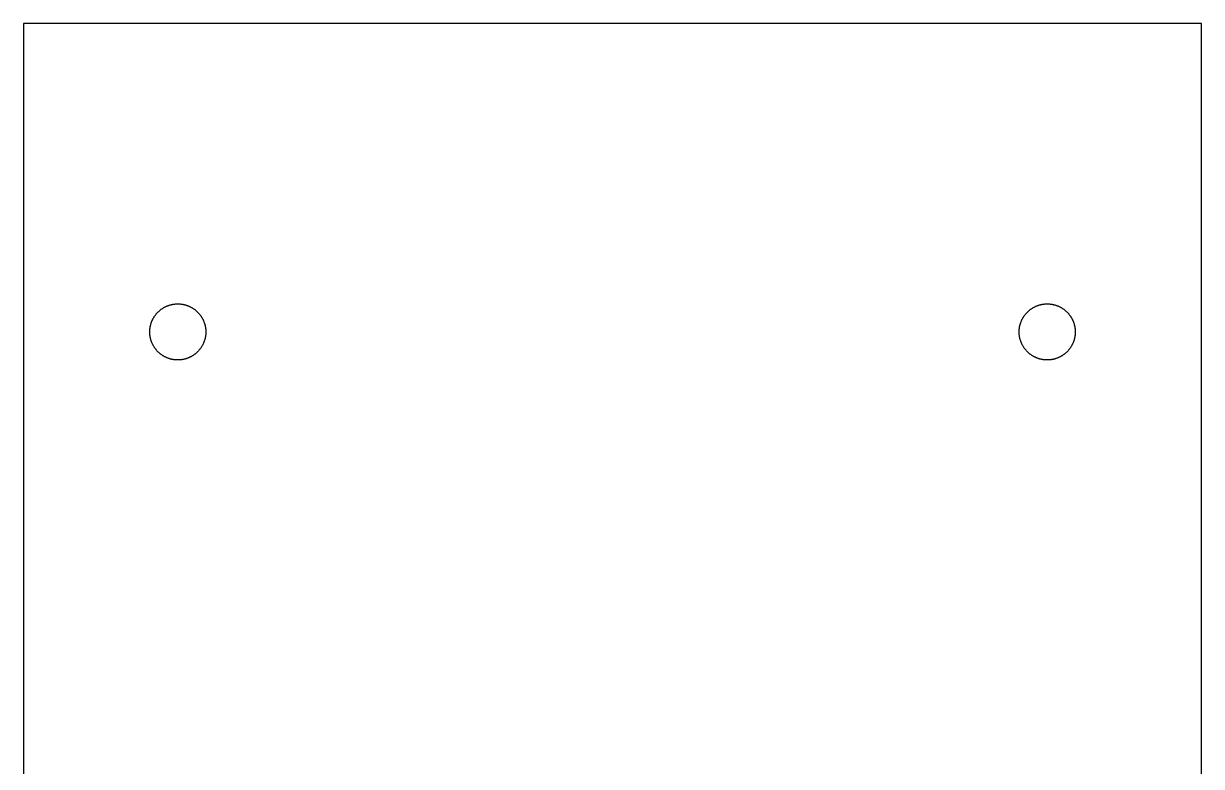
# Model space of a CAD drawing. Header units: metres. Extents: x 0 to 84, y 0 to 106.
# Drawn here: x 0 to 84, y 53 to 106 of the extents above; entities that cross this region are included whole.
import ezdxf

# ---------------------------------------------------------------- set-up
doc = ezdxf.new("R2010")
doc.units = ezdxf.units.M

msp = doc.modelspace()

# ---------------------------------------------------------------- linework, layer by layer
for p, q in [((84, 106), (0, 106)), ((0, 106), (0, 0)), ((84, 0), (84, 106)), ((9.91072, 85.6773), (9.94016, 85.6961)), ((9.94016, 85.6961), (9.96991, 85.7143)), ((9.96991, 85.7143), (10, 85.732)), ((10, 85.732), (10.0304, 85.7492)), ((10.0304, 85.7492), (10.0611, 85.7659)), ((10.0611, 85.7659), (10.092, 85.782)), ((10.092, 85.782), (10.1232, 85.7976)), ((10.1232, 85.7976), (10.1548, 85.8126)), ((10.1548, 85.8126), (10.1865, 85.8271)), ((10.1865, 85.8271), (10.2185, 85.841)), ((10.2185, 85.841), (10.2508, 85.8544)), ((10.2508, 85.8544), (10.2832, 85.8672)), ((10.2832, 85.8672), (10.3159, 85.8794)), ((10.3159, 85.8794), (10.3489, 85.891)), ((10.3489, 85.891), (10.382, 85.9021)), ((10.382, 85.9021), (10.4153, 85.9126)), ((10.4153, 85.9126), (10.4487, 85.9225)), ((10.4487, 85.9225), (10.4824, 85.9319)), ((10.4824, 85.9319), (10.5161, 85.9406)), ((10.5161, 85.9406), (10.5501, 85.9487)), ((10.5501, 85.9487), (10.5842, 85.9563)), ((10.5842, 85.9563), (10.6184, 85.9633)), ((10.6184, 85.9633), (10.6527, 85.9696)), ((10.6527, 85.9696), (10.6871, 85.9754)), ((10.6871, 85.9754), (10.7216, 85.9805)), ((10.7216, 85.9805), (10.7563, 85.9851)), ((10.7563, 85.9851), (10.7909, 85.989)), ((10.7909, 85.989), (10.8257, 85.9924)), ((10.8257, 85.9924), (10.8605, 85.9951)), ((10.8605, 85.9951), (10.8953, 85.9973)), ((10.8953, 85.9973), (10.9302, 85.9988)), ((10.9302, 85.9988), (10.9651, 85.9997)), ((10.9651, 85.9997), (11, 86)), ((11, 86), (11.0349, 85.9997)), ((11.0349, 85.9997), (11.0698, 85.9988)), ((11.0698, 85.9988), (11.1047, 85.9973)), ((11.1047, 85.9973), (11.1395, 85.9951)), ((11.1395, 85.9951), (11.1743, 85.9924)), ((11.1743, 85.9924), (11.209, 85.989)), ((11.209, 85.989), (11.2437, 85.9851)), ((11.2437, 85.9851), (11.2783, 85.9805)), ((11.2783, 85.9805), (11.3129, 85.9754)), ((11.3129, 85.9754), (11.3473, 85.9696)), ((11.3473, 85.9696), (11.3816, 85.9633)), ((11.3816, 85.9633), (11.4158, 85.9563)), ((11.4158, 85.9563), (11.4499, 85.9487)), ((11.4499, 85.9487), (11.4838, 85.9406)), ((11.4838, 85.9406), (11.5176, 85.9319)), ((11.5176, 85.9319), (11.5513, 85.9225)), ((11.5513, 85.9225), (11.5847, 85.9126)), ((11.5847, 85.9126), (11.618, 85.9021)), ((11.618, 85.9021), (11.6511, 85.891)), ((11.6511, 85.891), (11.684, 85.8794)), ((11.684, 85.8794), (11.7167, 85.8672)), ((11.7167, 85.8672), (11.7492, 85.8544)), ((11.7492, 85.8544), (11.7814, 85.841)), ((11.7814, 85.841), (11.8135, 85.8271)), ((11.8135, 85.8271), (11.8452, 85.8126)), ((11.8452, 85.8126), (11.8767, 85.7976)), ((11.8767, 85.7976), (11.908, 85.782)), ((11.908, 85.782), (11.9389, 85.7659)), ((11.9389, 85.7659), (11.9696, 85.7492)), ((11.9696, 85.7492), (12, 85.732)), ((12, 85.732), (12.0301, 85.7143)), ((12.0301, 85.7143), (12.0598, 85.6961)), ((12.0598, 85.6961), (12.0893, 85.6773)), ((71.9107, 85.6773), (71.9402, 85.6961)), ((71.9402, 85.6961), (71.9699, 85.7143)), ((71.9699, 85.7143), (72, 85.732)), ((72, 85.732), (72.0304, 85.7492)), ((72.0304, 85.7492), (72.0611, 85.7659)), ((72.0611, 85.7659), (72.092, 85.782)), ((72.092, 85.782), (72.1233, 85.7976)), ((72.1233, 85.7976), (72.1548, 85.8126)), ((72.1548, 85.8126), (72.1865, 85.8271)), ((72.1865, 85.8271), (72.2185, 85.841)), ((72.2185, 85.841), (72.2508, 85.8544)), ((72.2508, 85.8544), (72.2833, 85.8672)), ((72.2833, 85.8672), (72.3159, 85.8794)), ((72.3159, 85.8794), (72.3489, 85.891)), ((72.3489, 85.891), (72.382, 85.9021)), ((72.382, 85.9021), (72.4153, 85.9126)), ((72.4153, 85.9126), (72.4487, 85.9225)), ((72.4487, 85.9225), (72.4824, 85.9319)), ((72.4824, 85.9319), (72.5162, 85.9406)), ((72.5162, 85.9406), (72.5501, 85.9487)), ((72.5501, 85.9487), (72.5842, 85.9563)), ((72.5842, 85.9563), (72.6184, 85.9633)), ((72.6184, 85.9633), (72.6527, 85.9696)), ((72.6527, 85.9696), (72.6871, 85.9754)), ((72.6871, 85.9754), (72.7216, 85.9805)), ((72.7216, 85.9805), (72.7563, 85.9851)), ((72.7563, 85.9851), (72.7909, 85.989)), ((72.7909, 85.989), (72.8257, 85.9924)), ((72.8257, 85.9924), (72.8605, 85.9951)), ((72.8605, 85.9951), (72.8953, 85.9973)), ((72.8953, 85.9973), (72.9302, 85.9988)), ((72.9302, 85.9988), (72.9651, 85.9997)), ((72.9651, 85.9997), (73, 86)), ((73, 86), (73.0349, 85.9997)), ((73.0349, 85.9997), (73.0698, 85.9988)), ((73.0698, 85.9988), (73.1047, 85.9973)), ((73.1047, 85.9973), (73.1395, 85.9951)), ((73.1395, 85.9951), (73.1743, 85.9924)), ((73.1743, 85.9924), (73.2091, 85.989)), ((73.2091, 85.989), (73.2437, 85.9851)), ((73.2437, 85.9851), (73.2783, 85.9805)), ((73.2783, 85.9805), (73.3129, 85.9754)), ((73.3129, 85.9754), (73.3473, 85.9696)), ((73.3473, 85.9696), (73.3816, 85.9633)), ((73.3816, 85.9633), (73.4158, 85.9563)), ((73.4158, 85.9563), (73.4499, 85.9487)), ((73.4499, 85.9487), (73.4838, 85.9406)), ((73.4838, 85.9406), (73.5176, 85.9319)), ((73.5176, 85.9319), (73.5513, 85.9225)), ((73.5513, 85.9225), (73.5847, 85.9126)), ((73.5847, 85.9126), (73.618, 85.9021)), ((73.618, 85.9021), (73.6511, 85.891)), ((73.6511, 85.891), (73.684, 85.8794)), ((73.684, 85.8794), (73.7167, 85.8672)), ((73.7167, 85.8672), (73.7492, 85.8544)), ((73.7492, 85.8544), (73.7815, 85.841)), ((73.7815, 85.841), (73.8135, 85.8271)), ((73.8135, 85.8271), (73.8452, 85.8126)), ((73.8452, 85.8126), (73.8767, 85.7976)), ((73.8767, 85.7976), (73.908, 85.782)), ((73.908, 85.782), (73.9389, 85.7659)), ((73.9389, 85.7659), (73.9696, 85.7492)), ((73.9696, 85.7492), (74, 85.732)), ((74, 85.732), (74.0301, 85.7143)), ((74.0301, 85.7143), (74.0598, 85.6961)), ((74.0598, 85.6961), (74.0893, 85.6773)), ((9.1729, 84.8135), (9.18738, 84.8452)), ((9.18738, 84.8452), (9.20241, 84.8767)), ((9.20241, 84.8767), (9.21797, 84.908)), ((9.21797, 84.908), (9.2341, 84.9389)), ((9.2341, 84.9389), (9.25075, 84.9696)), ((9.25075, 84.9696), (9.26794, 85)), ((9.26794, 85), (9.28566, 85.0301)), ((9.28566, 85.0301), (9.30389, 85.0598)), ((9.30389, 85.0598), (9.32265, 85.0893)), ((9.32265, 85.0893), (9.34192, 85.1184)), ((9.34192, 85.1184), (9.36169, 85.1472)), ((9.36169, 85.1472), (9.38196, 85.1756)), ((9.38196, 85.1756), (9.40273, 85.2036)), ((9.40273, 85.2036), (9.42397, 85.2313)), ((9.42397, 85.2313), (9.44569, 85.2586)), ((9.44569, 85.2586), (9.46791, 85.2856)), ((9.46791, 85.2856), (9.49057, 85.3121)), ((9.49057, 85.3121), (9.5137, 85.3383)), ((9.5137, 85.3383), (9.53729, 85.364)), ((9.53729, 85.364), (9.56131, 85.3893)), ((9.56131, 85.3893), (9.58578, 85.4142)), ((9.58578, 85.4142), (9.61067, 85.4387)), ((9.61067, 85.4387), (9.636, 85.4627)), ((9.636, 85.4627), (9.66173, 85.4863)), ((9.66173, 85.4863), (9.68788, 85.5094)), ((9.68788, 85.5094), (9.71442, 85.5321)), ((9.71442, 85.5321), (9.74135, 85.5543)), ((9.74135, 85.5543), (9.76868, 85.576)), ((9.76868, 85.576), (9.79636, 85.5973)), ((9.79636, 85.5973), (9.82442, 85.618)), ((9.82442, 85.618), (9.85284, 85.6383)), ((9.85284, 85.6383), (9.88161, 85.6581)), ((9.88161, 85.6581), (9.91072, 85.6773)), ((12.0893, 85.6773), (12.1184, 85.6581)), ((12.1184, 85.6581), (12.1471, 85.6383)), ((12.1471, 85.6383), (12.1756, 85.618)), ((12.1756, 85.618), (12.2036, 85.5973)), ((12.2036, 85.5973), (12.2313, 85.576)), ((12.2313, 85.576), (12.2586, 85.5543)), ((12.2586, 85.5543), (12.2856, 85.5321)), ((12.2856, 85.5321), (12.3121, 85.5094)), ((12.3121, 85.5094), (12.3383, 85.4863)), ((12.3383, 85.4863), (12.364, 85.4627)), ((12.364, 85.4627), (12.3893, 85.4387)), ((12.3893, 85.4387), (12.4142, 85.4142)), ((12.4142, 85.4142), (12.4387, 85.3893)), ((12.4387, 85.3893), (12.4627, 85.364)), ((12.4627, 85.364), (12.4863, 85.3383)), ((12.4863, 85.3383), (12.5094, 85.3121)), ((12.5094, 85.3121), (12.5321, 85.2856)), ((12.5321, 85.2856), (12.5543, 85.2586)), ((12.5543, 85.2586), (12.576, 85.2313)), ((12.576, 85.2313), (12.5973, 85.2036)), ((12.5973, 85.2036), (12.618, 85.1756)), ((12.618, 85.1756), (12.6383, 85.1472)), ((12.6383, 85.1472), (12.6581, 85.1184)), ((12.6581, 85.1184), (12.6773, 85.0893)), ((12.6773, 85.0893), (12.6961, 85.0598)), ((12.6961, 85.0598), (12.7143, 85.0301)), ((12.7143, 85.0301), (12.732, 85)), ((12.732, 85), (12.7492, 84.9696)), ((12.7492, 84.9696), (12.7659, 84.9389)), ((12.7659, 84.9389), (12.782, 84.908)), ((12.782, 84.908), (12.7976, 84.8767)), ((12.7976, 84.8767), (12.8126, 84.8452)), ((12.8126, 84.8452), (12.8271, 84.8135)), ((71.1729, 84.8135), (71.1874, 84.8452)), ((71.1874, 84.8452), (71.2024, 84.8767)), ((71.2024, 84.8767), (71.218, 84.908)), ((71.218, 84.908), (71.2341, 84.9389)), ((71.2341, 84.9389), (71.2508, 84.9696)), ((71.2508, 84.9696), (71.2679, 85)), ((71.2679, 85), (71.2857, 85.0301)), ((71.2857, 85.0301), (71.3039, 85.0598)), ((71.3039, 85.0598), (71.3227, 85.0893)), ((71.3227, 85.0893), (71.3419, 85.1184)), ((71.3419, 85.1184), (71.3617, 85.1472)), ((71.3617, 85.1472), (71.382, 85.1756)), ((71.382, 85.1756), (71.4027, 85.2036)), ((71.4027, 85.2036), (71.424, 85.2313)), ((71.424, 85.2313), (71.4457, 85.2586)), ((71.4457, 85.2586), (71.4679, 85.2856)), ((71.4679, 85.2856), (71.4906, 85.3121)), ((71.4906, 85.3121), (71.5137, 85.3383)), ((71.5137, 85.3383), (71.5373, 85.364)), ((71.5373, 85.364), (71.5613, 85.3893)), ((71.5613, 85.3893), (71.5858, 85.4142)), ((71.5858, 85.4142), (71.6107, 85.4387)), ((71.6107, 85.4387), (71.636, 85.4627)), ((71.636, 85.4627), (71.6617, 85.4863)), ((71.6617, 85.4863), (71.6879, 85.5094)), ((71.6879, 85.5094), (71.7144, 85.5321)), ((71.7144, 85.5321), (71.7413, 85.5543)), ((71.7413, 85.5543), (71.7687, 85.576)), ((71.7687, 85.576), (71.7964, 85.5973)), ((71.7964, 85.5973), (71.8244, 85.618)), ((71.8244, 85.618), (71.8528, 85.6383)), ((71.8528, 85.6383), (71.8816, 85.6581)), ((71.8816, 85.6581), (71.9107, 85.6773)), ((74.0893, 85.6773), (74.1184, 85.6581)), ((74.1184, 85.6581), (74.1472, 85.6383)), ((74.1472, 85.6383), (74.1756, 85.618)), ((74.1756, 85.618), (74.2036, 85.5973)), ((74.2036, 85.5973), (74.2313, 85.576)), ((74.2313, 85.576), (74.2586, 85.5543)), ((74.2586, 85.5543), (74.2856, 85.5321)), ((74.2856, 85.5321), (74.3121, 85.5094)), ((74.3121, 85.5094), (74.3383, 85.4863)), ((74.3383, 85.4863), (74.364, 85.4627)), ((74.364, 85.4627), (74.3893, 85.4387)), ((74.3893, 85.4387), (74.4142, 85.4142)), ((74.4142, 85.4142), (74.4387, 85.3893)), ((74.4387, 85.3893), (74.4627, 85.364)), ((74.4627, 85.364), (74.4863, 85.3383)), ((74.4863, 85.3383), (74.5094, 85.3121)), ((74.5094, 85.3121), (74.5321, 85.2856)), ((74.5321, 85.2856), (74.5543, 85.2586)), ((74.5543, 85.2586), (74.576, 85.2313)), ((74.576, 85.2313), (74.5973, 85.2036)), ((74.5973, 85.2036), (74.618, 85.1756)), ((74.618, 85.1756), (74.6383, 85.1472)), ((74.6383, 85.1472), (74.6581, 85.1184)), ((74.6581, 85.1184), (74.6773, 85.0893)), ((74.6773, 85.0893), (74.6961, 85.0598)), ((74.6961, 85.0598), (74.7143, 85.0301)), ((74.7143, 85.0301), (74.732, 85)), ((74.732, 85), (74.7492, 84.9696)), ((74.7492, 84.9696), (74.7659, 84.9389)), ((74.7659, 84.9389), (74.782, 84.908)), ((74.782, 84.908), (74.7976, 84.8767)), ((74.7976, 84.8767), (74.8126, 84.8452)), ((74.8126, 84.8452), (74.8271, 84.8135)), ((9, 84), (9.00029, 84.0349)), ((9.00029, 83.9651), (9, 84)), ((9.00029, 84.0349), (9.00121, 84.0698)), ((9.00121, 84.0698), (9.00273, 84.1047)), ((9.00273, 84.1047), (9.00487, 84.1395)), ((9.00487, 84.1395), (9.0076, 84.1743)), ((9.0076, 84.1743), (9.01096, 84.2091)), ((9.01096, 84.2091), (9.01489, 84.2437)), ((9.01489, 84.2437), (9.01945, 84.2783)), ((9.01945, 84.2783), (9.02461, 84.3129)), ((9.02461, 84.3129), (9.03038, 84.3473)), ((9.03038, 84.3473), (9.03674, 84.3816)), ((9.03674, 84.3816), (9.0437, 84.4158)), ((9.0437, 84.4158), (9.05125, 84.4499)), ((9.05125, 84.4499), (9.0594, 84.4838)), ((9.0594, 84.4838), (9.06815, 84.5176)), ((9.06815, 84.5176), (9.07747, 84.5513)), ((9.07747, 84.5513), (9.08739, 84.5847)), ((9.08739, 84.5847), (9.09789, 84.618)), ((9.09789, 84.618), (9.10895, 84.6511)), ((9.10895, 84.6511), (9.12061, 84.684)), ((9.12061, 84.684), (9.13283, 84.7167)), ((9.13283, 84.7167), (9.14563, 84.7492)), ((9.14563, 84.7492), (9.15898, 84.7815)), ((9.15898, 84.7815), (9.1729, 84.8135)), ((12.8271, 84.8135), (12.841, 84.7815)), ((12.841, 84.7815), (12.8544, 84.7492)), ((12.8544, 84.7492), (12.8672, 84.7167)), ((12.8672, 84.7167), (12.8794, 84.684)), ((12.8794, 84.684), (12.891, 84.6511)), ((12.891, 84.6511), (12.9021, 84.618)), ((12.9021, 84.618), (12.9126, 84.5847)), ((12.9126, 84.5847), (12.9225, 84.5513)), ((12.9225, 84.5513), (12.9318, 84.5176)), ((12.9318, 84.5176), (12.9406, 84.4838)), ((12.9406, 84.4838), (12.9487, 84.4499)), ((12.9487, 84.4499), (12.9563, 84.4158)), ((12.9563, 84.4158), (12.9632, 84.3816)), ((12.9632, 84.3816), (12.9696, 84.3473)), ((12.9696, 84.3473), (12.9754, 84.3129)), ((12.9754, 84.3129), (12.9805, 84.2783)), ((12.9805, 84.2783), (12.9851, 84.2437)), ((12.9851, 84.2437), (12.989, 84.2091)), ((12.989, 84.2091), (12.9924, 84.1743)), ((12.9924, 84.1743), (12.9951, 84.1395)), ((12.9951, 84.1395), (12.9973, 84.1047)), ((12.9973, 84.1047), (12.9988, 84.0698)), ((12.9988, 84.0698), (12.9997, 84.0349)), ((12.9997, 84.0349), (13, 84)), ((13, 84), (12.9997, 83.9651)), ((71, 84), (71.0003, 84.0349)), ((71.0003, 83.9651), (71, 84)), ((71.0003, 84.0349), (71.0012, 84.0698)), ((71.0012, 84.0698), (71.0027, 84.1047)), ((71.0027, 84.1047), (71.0049, 84.1395)), ((71.0049, 84.1395), (71.0076, 84.1743)), ((71.0076, 84.1743), (71.011, 84.2091)), ((71.011, 84.2091), (71.0149, 84.2437)), ((71.0149, 84.2437), (71.0195, 84.2783)), ((71.0195, 84.2783), (71.0246, 84.3129)), ((71.0246, 84.3129), (71.0304, 84.3473)), ((71.0304, 84.3473), (71.0367, 84.3816)), ((71.0367, 84.3816), (71.0437, 84.4158)), ((71.0437, 84.4158), (71.0513, 84.4499)), ((71.0513, 84.4499), (71.0594, 84.4838)), ((71.0594, 84.4838), (71.0681, 84.5176)), ((71.0681, 84.5176), (71.0775, 84.5513)), ((71.0775, 84.5513), (71.0874, 84.5847)), ((71.0874, 84.5847), (71.0979, 84.618)), ((71.0979, 84.618), (71.109, 84.6511)), ((71.109, 84.6511), (71.1206, 84.684)), ((71.1206, 84.684), (71.1328, 84.7167)), ((71.1328, 84.7167), (71.1456, 84.7492)), ((71.1456, 84.7492), (71.159, 84.7815)), ((71.159, 84.7815), (71.1729, 84.8135)), ((74.8271, 84.8135), (74.841, 84.7815)), ((74.841, 84.7815), (74.8544, 84.7492)), ((74.8544, 84.7492), (74.8672, 84.7167)), ((74.8672, 84.7167), (74.8794, 84.684)), ((74.8794, 84.684), (74.891, 84.6511)), ((74.891, 84.6511), (74.9021, 84.618)), ((74.9021, 84.618), (74.9126, 84.5847)), ((74.9126, 84.5847), (74.9225, 84.5513)), ((74.9225, 84.5513), (74.9319, 84.5176)), ((74.9319, 84.5176), (74.9406, 84.4838)), ((74.9406, 84.4838), (74.9487, 84.4499)), ((74.9487, 84.4499), (74.9563, 84.4158)), ((74.9563, 84.4158), (74.9633, 84.3816)), ((74.9633, 84.3816), (74.9696, 84.3473)), ((74.9696, 84.3473), (74.9754, 84.3129)), ((74.9754, 84.3129), (74.9805, 84.2783)), ((74.9805, 84.2783), (74.9851, 84.2437)), ((74.9851, 84.2437), (74.989, 84.2091)), ((74.989, 84.2091), (74.9924, 84.1743)), ((74.9924, 84.1743), (74.9951, 84.1395)), ((74.9951, 84.1395), (74.9973, 84.1047)), ((74.9973, 84.1047), (74.9988, 84.0698)), ((74.9988, 84.0698), (74.9997, 84.0349)), ((74.9997, 84.0349), (75, 84)), ((75, 84), (74.9997, 83.9651)), ((9.00121, 83.9302), (9.00029, 83.9651)), ((9.00273, 83.8953), (9.00121, 83.9302)), ((9.00487, 83.8605), (9.00273, 83.8953)), ((9.0076, 83.8257), (9.00487, 83.8605)), ((9.01096, 83.7909), (9.0076, 83.8257)), ((9.01489, 83.7563), (9.01096, 83.7909)), ((9.01945, 83.7216), (9.01489, 83.7563)), ((9.02461, 83.6871), (9.01945, 83.7216)), ((9.03038, 83.6527), (9.02461, 83.6871)), ((9.03674, 83.6184), (9.03038, 83.6527)), ((9.0437, 83.5842), (9.03674, 83.6184)), ((9.05125, 83.5501), (9.0437, 83.5842)), ((9.0594, 83.5162), (9.05125, 83.5501)), ((9.06815, 83.4824), (9.0594, 83.5162)), ((9.07747, 83.4487), (9.06815, 83.4824)), ((9.08739, 83.4153), (9.07747, 83.4487)), ((9.09789, 83.382), (9.08739, 83.4153)), ((9.10895, 83.3489), (9.09789, 83.382)), ((9.12061, 83.3159), (9.10895, 83.3489)), ((9.13283, 83.2833), (9.12061, 83.3159)), ((9.14563, 83.2508), (9.13283, 83.2833)), ((9.15898, 83.2185), (9.14563, 83.2508)), ((9.1729, 83.1865), (9.15898, 83.2185)), ((9.18738, 83.1548), (9.1729, 83.1865)), ((12.8271, 83.1865), (12.8126, 83.1548)), ((12.841, 83.2185), (12.8271, 83.1865)), ((12.8544, 83.2508), (12.841, 83.2185)), ((12.8672, 83.2833), (12.8544, 83.2508)), ((12.8794, 83.3159), (12.8672, 83.2833)), ((12.891, 83.3489), (12.8794, 83.3159)), ((12.9021, 83.382), (12.891, 83.3489)), ((12.9126, 83.4153), (12.9021, 83.382)), ((12.9225, 83.4487), (12.9126, 83.4153)), ((12.9318, 83.4824), (12.9225, 83.4487)), ((12.9406, 83.5162), (12.9318, 83.4824)), ((12.9487, 83.5501), (12.9406, 83.5162)), ((12.9563, 83.5842), (12.9487, 83.5501)), ((12.9632, 83.6184), (12.9563, 83.5842)), ((12.9696, 83.6527), (12.9632, 83.6184)), ((12.9754, 83.6871), (12.9696, 83.6527)), ((12.9805, 83.7216), (12.9754, 83.6871)), ((12.9851, 83.7563), (12.9805, 83.7216)), ((12.989, 83.7909), (12.9851, 83.7563)), ((12.9924, 83.8257), (12.989, 83.7909)), ((12.9951, 83.8605), (12.9924, 83.8257)), ((12.9973, 83.8953), (12.9951, 83.8605)), ((12.9988, 83.9302), (12.9973, 83.8953)), ((12.9997, 83.9651), (12.9988, 83.9302)), ((71.0012, 83.9302), (71.0003, 83.9651)), ((71.0027, 83.8953), (71.0012, 83.9302)), ((71.0049, 83.8605), (71.0027, 83.8953)), ((71.0076, 83.8257), (71.0049, 83.8605)), ((71.011, 83.7909), (71.0076, 83.8257)), ((71.0149, 83.7563), (71.011, 83.7909)), ((71.0195, 83.7216), (71.0149, 83.7563)), ((71.0246, 83.6871), (71.0195, 83.7216)), ((71.0304, 83.6527), (71.0246, 83.6871)), ((71.0367, 83.6184), (71.0304, 83.6527)), ((71.0437, 83.5842), (71.0367, 83.6184)), ((71.0513, 83.5501), (71.0437, 83.5842)), ((71.0594, 83.5162), (71.0513, 83.5501)), ((71.0681, 83.4824), (71.0594, 83.5162)), ((71.0775, 83.4487), (71.0681, 83.4824)), ((71.0874, 83.4153), (71.0775, 83.4487)), ((71.0979, 83.382), (71.0874, 83.4153)), ((71.109, 83.3489), (71.0979, 83.382)), ((71.1206, 83.3159), (71.109, 83.3489)), ((71.1328, 83.2833), (71.1206, 83.3159)), ((71.1456, 83.2508), (71.1328, 83.2833)), ((71.159, 83.2185), (71.1456, 83.2508)), ((71.1729, 83.1865), (71.159, 83.2185)), ((71.1874, 83.1548), (71.1729, 83.1865)), ((74.8271, 83.1865), (74.8126, 83.1548)), ((74.841, 83.2185), (74.8271, 83.1865)), ((74.8544, 83.2508), (74.841, 83.2185)), ((74.8672, 83.2833), (74.8544, 83.2508)), ((74.8794, 83.3159), (74.8672, 83.2833)), ((74.891, 83.3489), (74.8794, 83.3159)), ((74.9021, 83.382), (74.891, 83.3489)), ((74.9126, 83.4153), (74.9021, 83.382)), ((74.9225, 83.4487), (74.9126, 83.4153)), ((74.9319, 83.4824), (74.9225, 83.4487)), ((74.9406, 83.5162), (74.9319, 83.4824)), ((74.9487, 83.5501), (74.9406, 83.5162)), ((74.9563, 83.5842), (74.9487, 83.5501)), ((74.9633, 83.6184), (74.9563, 83.5842)), ((74.9696, 83.6527), (74.9633, 83.6184)), ((74.9754, 83.6871), (74.9696, 83.6527)), ((74.9805, 83.7216), (74.9754, 83.6871)), ((74.9851, 83.7563), (74.9805, 83.7216)), ((74.989, 83.7909), (74.9851, 83.7563)), ((74.9924, 83.8257), (74.989, 83.7909)), ((74.9951, 83.8605), (74.9924, 83.8257)), ((74.9973, 83.8953), (74.9951, 83.8605)), ((74.9988, 83.9302), (74.9973, 83.8953)), ((74.9997, 83.9651), (74.9988, 83.9302)), ((9.20241, 83.1233), (9.18738, 83.1548)), ((9.21797, 83.092), (9.20241, 83.1233)), ((9.2341, 83.0611), (9.21797, 83.092)), ((9.25075, 83.0304), (9.2341, 83.0611)), ((9.26794, 83), (9.25075, 83.0304)), ((9.28566, 82.9699), (9.26794, 83)), ((9.30389, 82.9402), (9.28566, 82.9699)), ((9.32265, 82.9107), (9.30389, 82.9402)), ((9.34192, 82.8816), (9.32265, 82.9107)), ((9.36169, 82.8528), (9.34192, 82.8816)), ((9.38196, 82.8244), (9.36169, 82.8528)), ((9.40273, 82.7964), (9.38196, 82.8244)), ((9.42397, 82.7687), (9.40273, 82.7964)), ((9.44569, 82.7413), (9.42397, 82.7687)), ((9.46791, 82.7144), (9.44569, 82.7413)), ((9.49057, 82.6879), (9.46791, 82.7144)), ((9.5137, 82.6617), (9.49057, 82.6879)), ((9.53729, 82.636), (9.5137, 82.6617)), ((9.56131, 82.6107), (9.53729, 82.636)), ((9.58578, 82.5858), (9.56131, 82.6107)), ((9.61067, 82.5613), (9.58578, 82.5858)), ((9.636, 82.5373), (9.61067, 82.5613)), ((9.66173, 82.5137), (9.636, 82.5373)), ((9.68788, 82.4906), (9.66173, 82.5137)), ((9.71442, 82.4679), (9.68788, 82.4906)), ((9.74135, 82.4457), (9.71442, 82.4679)), ((9.76868, 82.424), (9.74135, 82.4457)), ((9.79636, 82.4027), (9.76868, 82.424)), ((9.82442, 82.382), (9.79636, 82.4027)), ((9.85284, 82.3617), (9.82442, 82.382)), ((9.88161, 82.3419), (9.85284, 82.3617)), ((9.91072, 82.3227), (9.88161, 82.3419)), ((9.94016, 82.3039), (9.91072, 82.3227)), ((12.0893, 82.3227), (12.0598, 82.3039)), ((12.1184, 82.3419), (12.0893, 82.3227)), ((12.1471, 82.3617), (12.1184, 82.3419)), ((12.1756, 82.382), (12.1471, 82.3617)), ((12.2036, 82.4027), (12.1756, 82.382)), ((12.2313, 82.424), (12.2036, 82.4027)), ((12.2586, 82.4457), (12.2313, 82.424)), ((12.2856, 82.4679), (12.2586, 82.4457)), ((12.3121, 82.4906), (12.2856, 82.4679)), ((12.3383, 82.5137), (12.3121, 82.4906)), ((12.364, 82.5373), (12.3383, 82.5137)), ((12.3893, 82.5613), (12.364, 82.5373)), ((12.4142, 82.5858), (12.3893, 82.5613)), ((12.4387, 82.6107), (12.4142, 82.5858)), ((12.4627, 82.636), (12.4387, 82.6107)), ((12.4863, 82.6617), (12.4627, 82.636)), ((12.5094, 82.6879), (12.4863, 82.6617)), ((12.5321, 82.7144), (12.5094, 82.6879)), ((12.5543, 82.7413), (12.5321, 82.7144)), ((12.576, 82.7687), (12.5543, 82.7413)), ((12.5973, 82.7964), (12.576, 82.7687)), ((12.618, 82.8244), (12.5973, 82.7964)), ((12.6383, 82.8528), (12.618, 82.8244)), ((12.6581, 82.8816), (12.6383, 82.8528)), ((12.6773, 82.9107), (12.6581, 82.8816)), ((12.6961, 82.9402), (12.6773, 82.9107)), ((12.7143, 82.9699), (12.6961, 82.9402)), ((12.732, 83), (12.7143, 82.9699)), ((12.7492, 83.0304), (12.732, 83)), ((12.7659, 83.0611), (12.7492, 83.0304)), ((12.782, 83.092), (12.7659, 83.0611)), ((12.7976, 83.1233), (12.782, 83.092)), ((12.8126, 83.1548), (12.7976, 83.1233)), ((71.2024, 83.1233), (71.1874, 83.1548)), ((71.218, 83.092), (71.2024, 83.1233)), ((71.2341, 83.0611), (71.218, 83.092)), ((71.2508, 83.0304), (71.2341, 83.0611)), ((71.2679, 83), (71.2508, 83.0304)), ((71.2857, 82.9699), (71.2679, 83)), ((71.3039, 82.9402), (71.2857, 82.9699)), ((71.3227, 82.9107), (71.3039, 82.9402)), ((71.3419, 82.8816), (71.3227, 82.9107)), ((71.3617, 82.8528), (71.3419, 82.8816)), ((71.382, 82.8244), (71.3617, 82.8528)), ((71.4027, 82.7964), (71.382, 82.8244)), ((71.424, 82.7687), (71.4027, 82.7964)), ((71.4457, 82.7413), (71.424, 82.7687)), ((71.4679, 82.7144), (71.4457, 82.7413)), ((71.4906, 82.6879), (71.4679, 82.7144)), ((71.5137, 82.6617), (71.4906, 82.6879)), ((71.5373, 82.636), (71.5137, 82.6617)), ((71.5613, 82.6107), (71.5373, 82.636)), ((71.5858, 82.5858), (71.5613, 82.6107)), ((71.6107, 82.5613), (71.5858, 82.5858)), ((71.636, 82.5373), (71.6107, 82.5613)), ((71.6617, 82.5137), (71.636, 82.5373)), ((71.6879, 82.4906), (71.6617, 82.5137)), ((71.7144, 82.4679), (71.6879, 82.4906)), ((71.7413, 82.4457), (71.7144, 82.4679)), ((71.7687, 82.424), (71.7413, 82.4457)), ((71.7964, 82.4027), (71.7687, 82.424)), ((71.8244, 82.382), (71.7964, 82.4027)), ((71.8528, 82.3617), (71.8244, 82.382)), ((71.8816, 82.3419), (71.8528, 82.3617)), ((71.9107, 82.3227), (71.8816, 82.3419)), ((71.9402, 82.3039), (71.9107, 82.3227)), ((74.0893, 82.3227), (74.0598, 82.3039)), ((74.1184, 82.3419), (74.0893, 82.3227)), ((74.1472, 82.3617), (74.1184, 82.3419)), ((74.1756, 82.382), (74.1472, 82.3617)), ((74.2036, 82.4027), (74.1756, 82.382)), ((74.2313, 82.424), (74.2036, 82.4027)), ((74.2586, 82.4457), (74.2313, 82.424)), ((74.2856, 82.4679), (74.2586, 82.4457)), ((74.3121, 82.4906), (74.2856, 82.4679)), ((74.3383, 82.5137), (74.3121, 82.4906)), ((74.364, 82.5373), (74.3383, 82.5137)), ((74.3893, 82.5613), (74.364, 82.5373)), ((74.4142, 82.5858), (74.3893, 82.5613)), ((74.4387, 82.6107), (74.4142, 82.5858)), ((74.4627, 82.636), (74.4387, 82.6107)), ((74.4863, 82.6617), (74.4627, 82.636)), ((74.5094, 82.6879), (74.4863, 82.6617)), ((74.5321, 82.7144), (74.5094, 82.6879)), ((74.5543, 82.7413), (74.5321, 82.7144)), ((74.576, 82.7687), (74.5543, 82.7413)), ((74.5973, 82.7964), (74.576, 82.7687)), ((74.618, 82.8244), (74.5973, 82.7964)), ((74.6383, 82.8528), (74.618, 82.8244)), ((74.6581, 82.8816), (74.6383, 82.8528)), ((74.6773, 82.9107), (74.6581, 82.8816)), ((74.6961, 82.9402), (74.6773, 82.9107)), ((74.7143, 82.9699), (74.6961, 82.9402)), ((74.732, 83), (74.7143, 82.9699)), ((74.7492, 83.0304), (74.732, 83)), ((74.7659, 83.0611), (74.7492, 83.0304)), ((74.782, 83.092), (74.7659, 83.0611)), ((74.7976, 83.1233), (74.782, 83.092)), ((74.8126, 83.1548), (74.7976, 83.1233)), ((9.96991, 82.2857), (9.94016, 82.3039)), ((10, 82.2679), (9.96991, 82.2857)), ((10.0304, 82.2508), (10, 82.2679)), ((10.0611, 82.2341), (10.0304, 82.2508)), ((10.092, 82.218), (10.0611, 82.2341)), ((10.1232, 82.2024), (10.092, 82.218)), ((10.1548, 82.1874), (10.1232, 82.2024)), ((10.1865, 82.1729), (10.1548, 82.1874)), ((10.2185, 82.159), (10.1865, 82.1729)), ((10.2508, 82.1456), (10.2185, 82.159)), ((10.2832, 82.1328), (10.2508, 82.1456)), ((10.3159, 82.1206), (10.2832, 82.1328)), ((10.3489, 82.109), (10.3159, 82.1206)), ((10.382, 82.0979), (10.3489, 82.109)), ((10.4153, 82.0874), (10.382, 82.0979)), ((10.4487, 82.0775), (10.4153, 82.0874)), ((10.4824, 82.0681), (10.4487, 82.0775)), ((10.5161, 82.0594), (10.4824, 82.0681)), ((10.5501, 82.0513), (10.5161, 82.0594)), ((10.5842, 82.0437), (10.5501, 82.0513)), ((10.6184, 82.0367), (10.5842, 82.0437)), ((10.6527, 82.0304), (10.6184, 82.0367)), ((10.6871, 82.0246), (10.6527, 82.0304)), ((10.7216, 82.0195), (10.6871, 82.0246)), ((10.7563, 82.0149), (10.7216, 82.0195)), ((10.7909, 82.011), (10.7563, 82.0149)), ((10.8257, 82.0076), (10.7909, 82.011)), ((10.8605, 82.0049), (10.8257, 82.0076)), ((10.8953, 82.0027), (10.8605, 82.0049)), ((10.9302, 82.0012), (10.8953, 82.0027)), ((10.9651, 82.0003), (10.9302, 82.0012)), ((11, 82), (10.9651, 82.0003)), ((11.0349, 82.0003), (11, 82)), ((11.0698, 82.0012), (11.0349, 82.0003)), ((11.1047, 82.0027), (11.0698, 82.0012)), ((11.1395, 82.0049), (11.1047, 82.0027)), ((11.1743, 82.0076), (11.1395, 82.0049)), ((11.209, 82.011), (11.1743, 82.0076)), ((11.2437, 82.0149), (11.209, 82.011)), ((11.2783, 82.0195), (11.2437, 82.0149)), ((11.3129, 82.0246), (11.2783, 82.0195)), ((11.3473, 82.0304), (11.3129, 82.0246)), ((11.3816, 82.0367), (11.3473, 82.0304)), ((11.4158, 82.0437), (11.3816, 82.0367)), ((11.4499, 82.0513), (11.4158, 82.0437)), ((11.4838, 82.0594), (11.4499, 82.0513)), ((11.5176, 82.0681), (11.4838, 82.0594)), ((11.5513, 82.0775), (11.5176, 82.0681)), ((11.5847, 82.0874), (11.5513, 82.0775)), ((11.618, 82.0979), (11.5847, 82.0874)), ((11.6511, 82.109), (11.618, 82.0979)), ((11.684, 82.1206), (11.6511, 82.109)), ((11.7167, 82.1328), (11.684, 82.1206)), ((11.7492, 82.1456), (11.7167, 82.1328)), ((11.7814, 82.159), (11.7492, 82.1456)), ((11.8135, 82.1729), (11.7814, 82.159)), ((11.8452, 82.1874), (11.8135, 82.1729)), ((11.8767, 82.2024), (11.8452, 82.1874)), ((11.908, 82.218), (11.8767, 82.2024)), ((11.9389, 82.2341), (11.908, 82.218)), ((11.9696, 82.2508), (11.9389, 82.2341)), ((12, 82.2679), (11.9696, 82.2508)), ((12.0301, 82.2857), (12, 82.2679)), ((12.0598, 82.3039), (12.0301, 82.2857)), ((71.9699, 82.2857), (71.9402, 82.3039)), ((72, 82.2679), (71.9699, 82.2857)), ((72.0304, 82.2508), (72, 82.2679)), ((72.0611, 82.2341), (72.0304, 82.2508)), ((72.092, 82.218), (72.0611, 82.2341)), ((72.1233, 82.2024), (72.092, 82.218)), ((72.1548, 82.1874), (72.1233, 82.2024)), ((72.1865, 82.1729), (72.1548, 82.1874)), ((72.2185, 82.159), (72.1865, 82.1729)), ((72.2508, 82.1456), (72.2185, 82.159)), ((72.2833, 82.1328), (72.2508, 82.1456)), ((72.3159, 82.1206), (72.2833, 82.1328)), ((72.3489, 82.109), (72.3159, 82.1206)), ((72.382, 82.0979), (72.3489, 82.109)), ((72.4153, 82.0874), (72.382, 82.0979)), ((72.4487, 82.0775), (72.4153, 82.0874)), ((72.4824, 82.0681), (72.4487, 82.0775)), ((72.5162, 82.0594), (72.4824, 82.0681)), ((72.5501, 82.0513), (72.5162, 82.0594)), ((72.5842, 82.0437), (72.5501, 82.0513)), ((72.6184, 82.0367), (72.5842, 82.0437)), ((72.6527, 82.0304), (72.6184, 82.0367)), ((72.6871, 82.0246), (72.6527, 82.0304)), ((72.7216, 82.0195), (72.6871, 82.0246)), ((72.7563, 82.0149), (72.7216, 82.0195)), ((72.7909, 82.011), (72.7563, 82.0149)), ((72.8257, 82.0076), (72.7909, 82.011)), ((72.8605, 82.0049), (72.8257, 82.0076)), ((72.8953, 82.0027), (72.8605, 82.0049)), ((72.9302, 82.0012), (72.8953, 82.0027)), ((72.9651, 82.0003), (72.9302, 82.0012)), ((73, 82), (72.9651, 82.0003)), ((73.0349, 82.0003), (73, 82)), ((73.0698, 82.0012), (73.0349, 82.0003)), ((73.1047, 82.0027), (73.0698, 82.0012)), ((73.1395, 82.0049), (73.1047, 82.0027)), ((73.1743, 82.0076), (73.1395, 82.0049)), ((73.2091, 82.011), (73.1743, 82.0076)), ((73.2437, 82.0149), (73.2091, 82.011)), ((73.2783, 82.0195), (73.2437, 82.0149)), ((73.3129, 82.0246), (73.2783, 82.0195)), ((73.3473, 82.0304), (73.3129, 82.0246)), ((73.3816, 82.0367), (73.3473, 82.0304)), ((73.4158, 82.0437), (73.3816, 82.0367)), ((73.4499, 82.0513), (73.4158, 82.0437)), ((73.4838, 82.0594), (73.4499, 82.0513)), ((73.5176, 82.0681), (73.4838, 82.0594)), ((73.5513, 82.0775), (73.5176, 82.0681)), ((73.5847, 82.0874), (73.5513, 82.0775)), ((73.618, 82.0979), (73.5847, 82.0874)), ((73.6511, 82.109), (73.618, 82.0979)), ((73.684, 82.1206), (73.6511, 82.109)), ((73.7167, 82.1328), (73.684, 82.1206)), ((73.7492, 82.1456), (73.7167, 82.1328)), ((73.7815, 82.159), (73.7492, 82.1456)), ((73.8135, 82.1729), (73.7815, 82.159)), ((73.8452, 82.1874), (73.8135, 82.1729)), ((73.8767, 82.2024), (73.8452, 82.1874)), ((73.908, 82.218), (73.8767, 82.2024)), ((73.9389, 82.2341), (73.908, 82.218)), ((73.9696, 82.2508), (73.9389, 82.2341)), ((74, 82.2679), (73.9696, 82.2508)), ((74.0301, 82.2857), (74, 82.2679)), ((74.0598, 82.3039), (74.0301, 82.2857))]:
    msp.add_line(p, q)

doc.saveas('drawing.dxf')
